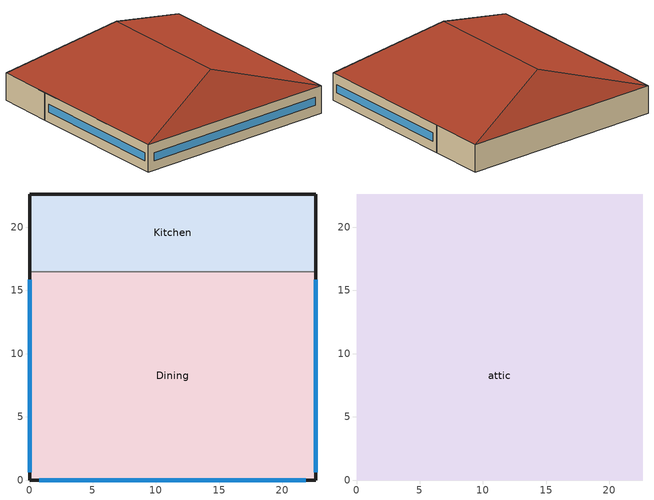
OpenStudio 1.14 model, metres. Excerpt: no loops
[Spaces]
Kitchen
 floor ground: 22.61,22.61 22.61,16.44 0,16.44 0,22.61 z0
 wall outside: 22.61,16.44 22.61,22.61 0,22.61 0,16.44 z0:3.05
 wall to Dining: 0,16.44 22.61,16.44 z0:3.05
Dining
 floor ground: 22.61,16.44 22.61,0 0,0 0,16.44 z0
 wall outside: 0,16.44 0,0 22.61,0 22.61,16.44 z0:3.05
 window: 0,15.84 0,0.6 / 22.61,0.6 22.61,15.84 / 0.75,0 21.86,0 z1.07:1.98
attic
 floor to Dining: 22.61,16.44 22.61,0 0,0 0,16.44 z3.05
 floor to Kitchen: 22.61,22.61 22.61,16.44 0,16.44 0,22.61 z3.05
 roof outside: 11.3,18.84,6.82 22.61,22.61,3.05 0,22.61,3.05; 11.3,3.77,6.82 0,0,3.05 22.61,0,3.05; 11.3,18.84,6.82 0,22.61,3.05 0,0,3.05 11.3,3.77,6.82; 11.3,3.77,6.82 22.61,0,3.05 22.61,22.61,3.05 11.3,18.84,6.82
[Site]
Houston Bush Intercontinental_TX_USA: Latitude {deg}=30; Longitude {deg}=-95.37; Time Zone {hr}=-6; Elevation {m}=29; Terrain=City
[Building]
90.1-2013-FullServiceRestaurant-ASHRAE 169-2A created: 2018-06-08 10:51:50 -0700: North Axis {deg}=0; Default Construction Set=90.1-2013 - FullSrvRest - ASHRAE 169-2A; Standards Building Type=FullServiceRestaurant
[Site:GroundTemperature:BuildingSurface]
20.59, 20.53, 20.67, 20.8, 20.96, 23.24, 23.6, 23.68, 23.67, 21.35, 20.98, 20.69
[Site:WaterMainsTemperature]
Calculation Method=Correlation; Annual Average Outdoor Air Temperature {C}=20.3167; Maximum Difference In Monthly Average Outdoor Air Temperatures {deltaC}=17.8
[SizingPeriod:DesignDay] Barometric Pressure {Pa}=100977; Sky Clearness=0; Rain Indicator=0; Snow Indicator=0; Day of Month=21; Daylight Saving Time Indicator=0; Humidity Indicating Type=Wetbulb; Dry-Bulb Temperature Range Modifier Type=DefaultMultipliers
Name | Maximum Dry-Bulb Temperature {C} | Daily Dry-Bulb Temperature Range {deltaC} | Humidity Indicating Conditions at Maximum Dry-Bulb | Wind Speed {m/s} | Wind Direction {deg} | Month | Day Type | Solar Model Indicator | ASHRAE Taub | ASHRAE Taud
Houston Bush Intercontinental Ann Clg .4% Condns DB=>MWB | 36 | 10.1 | 24.8 | 3.5 | 170 | 7 | SummerDesignDay | ASHRAETau | 0.499 | 1.97
Houston Bush Intercontinental Ann Htg 99.6% Condns DB | -1.6 | 0 | -1.6 | 2.8 | 0 | 1 | WinterDesignDay | ASHRAEClearSky
[ClimateZones]
Climate Zone Value 1=2A
[Material:NoMass] Thermal Absorptance=0.9; Solar Absorptance=0.7
Name | Roughness | Thermal Resistance {m2-K/W} | Visible Absorptance
CP02 CARPET PAD | VeryRough | 0.21648 | 0.8
Typical Insulation R-6.78 | Smooth | 1.19347 | 0.7
Typical Carpet Pad | Smooth | 0.21648 | 0.8
Typical Insulation R-9.73 | Smooth | 1.71283 | 0.7
Typical Insulation R-35.4; Typical Insulation R-35.4 1 | Smooth | 6.23479 | 0.7
Typical Insulation R-0.58 | Smooth | 0.101875 | 0.7
Typical Insulation R-1.15 | Smooth | 0.202527 | 0.7
[Material]
Name | Roughness | Thickness {m} | Conductivity {W/m-K} | Density {kg/m3} | Specific Heat {J/kg-K} | Thermal Absorptance | Solar Absorptance | Visible Absorptance
100mm Normalweight concrete floor | MediumSmooth | 0.1016 | 2.31 | 2322 | 832
G01 13mm gypsum board | Smooth | 0.0127 | 0.16 | 800 | 1090 | 0.9 | 0.7 | 0.5
4 in. Normalweight Concrete Floor | MediumRough | 0.1016 | 2.31 | 2322 | 832 | 0.9 | 0.7 | 0.7
25mm Stucco | Smooth | 0.0254 | 0.72 | 1856 | 840 | 0.9 | 0.7 | 0.7
5/8 in. Gypsum Board | MediumSmooth | 0.0159 | 0.16 | 800 | 1090 | 0.9 | 0.7 | 0.7
8 in. Normalweight Concrete Floor | MediumRough | 0.2032 | 2.31 | 2322 | 832 | 0.9 | 0.7 | 0.7
8 in. Concrete Block Basement Wall | MediumRough | 0.2032 | 1.326 | 1842 | 912 | 0.9 | 0.7 | 0.7
F08 Metal surface | Smooth | 0.0008 | 45.28 | 7824 | 500 | 0.9 | 0.7 | 0.7
G05 25mm wood | MediumSmooth | 0.0254 | 0.15 | 608 | 1630 | 0.9 | 0.5 | 0.5
5/8 in. Plywood | Smooth | 0.0159 | 0.12 | 544 | 1210 | 0.9 | 0.7 | 0.7
Asphalt Shingles | VeryRough | 0.0032 | 0.04 | 1120 | 1260 | 0.9 | 0.7 | 0.7
Std Wood 6inch | MediumSmooth | 0.15 | 0.12 | 540 | 1210 | 0.9 | 0.7 | 0.7
[Construction]
Typical Insulated Exterior Mass Floor R-9.35: Typical Insulation R-6.78, 4 in. Normalweight Concrete Floor, Typical Carpet Pad
Typical Insulated Steel Framed Exterior Wall R-11.9: 25mm Stucco, 5/8 in. Gypsum Board, Typical Insulation R-9.73, 5/8 in. Gypsum Board
Typical Wood Joist Attic Floor R-37.04: 5/8 in. Gypsum Board, Typical Insulation R-35.4
Typical Interior Floor: 100mm Normalweight concrete floor, CP02 CARPET PAD
Typical Interior Wall: G01 13mm gypsum board, G01 13mm gypsum board
Typical Interior Ceiling: CP02 CARPET PAD, 100mm Normalweight concrete floor
Typical Insulated Carpeted 8in Slab Floor: 8 in. Normalweight Concrete Floor, Typical Carpet Pad
Typical Insulated Basement Mass Wall: 8 in. Concrete Block Basement Wall
U 0.60 SHGC 0.25 Dbl 2.5mm air: Glass_2175_LayerAvg, Gap_1_W_0_0025, Glass_2022F_LayerAvg
Typical Insulated Metal Door R-1.43: F08 Metal surface, Typical Insulation R-0.58
Typical Overhead Door R-2.0: Typical Insulation R-1.15
Window_U_0.65_SHGC_0.35_Skylight_Frame_Width_2.339_in: Glass_2052_LayerAvg, Gap_1_W_0_0024, Glass_2027F_LayerAvg
Typical Interior Window: Clear 3mm
Typical Interior Door; Typical Interior Partition: G05 25mm wood
Typical Attic Soffit: 5/8 in. Plywood
Typical Uninsulated Wood Joist Attic Roof: Asphalt Shingles, 5/8 in. Plywood
Typical Wood Joist Attic Floor R-37.04 1: 5/8 in. Gypsum Board, Typical Insulation R-35.4 1
InteriorFurnishings: Std Wood 6inch
[DefaultConstructionSet]
Name | Default Exterior Surface Constructions | Default Interior Surface Constructions | Default Ground Contact Surface Constructions | Default Exterior SubSurface Constructions | Default Interior SubSurface Constructions | Interior Partition Construction
90.1-2013 - FullSrvRest - ASHRAE 169-2A | Default Surface Constructions 1 | Default Surface Constructions 2 | Default Surface Constructions 3 | Default Sub Surface Constructions 1 | Default Sub Surface Constructions 2 | Typical Interior Partition
90.1-2013 - Attic - ASHRAE 169-2A | Default Surface Constructions 4 | Default Surface Constructions 5 | Default Surface Constructions 6 | Default Sub Surface Constructions 3 | Default Sub Surface Constructions 4
[DefaultSurfaceConstructions]
Name | Floor Construction | Wall Construction | Roof Ceiling Construction
Default Surface Constructions 1 | Typical Insulated Exterior Mass Floor R-9.35 | Typical Insulated Steel Framed Exterior Wall R-11.9 | Typical Wood Joist Attic Floor R-37.04
Default Surface Constructions 2 | Typical Interior Floor | Typical Interior Wall | Typical Interior Ceiling
Default Surface Constructions 3 | Typical Insulated Carpeted 8in Slab Floor | Typical Insulated Basement Mass Wall
Default Surface Constructions 4 | Typical Attic Soffit |  | Typical Uninsulated Wood Joist Attic Roof
Default Surface Constructions 5 | Typical Wood Joist Attic Floor R-37.04 1
Default Surface Constructions 6
[DefaultSubSurfaceConstructions]
Name | Fixed Window Construction | Operable Window Construction | Door Construction | Overhead Door Construction | Skylight Construction | Tubular Daylight Dome Construction | Tubular Daylight Diffuser Construction
Default Sub Surface Constructions 1 | U 0.60 SHGC 0.25 Dbl 2.5mm air | U 0.60 SHGC 0.25 Dbl 2.5mm air | Typical Insulated Metal Door R-1.43 | Typical Overhead Door R-2.0 | Window_U_0.65_SHGC_0.35_Skylight_Frame_Width_2.339_in | Typical Interior Window | Typical Interior Window
Default Sub Surface Constructions 2 | Typical Interior Window | Typical Interior Window | Typical Interior Door
Default Sub Surface Constructions 3; Default Sub Surface Constructions 4
[WindowMaterial:Glazing] Optical Data Type=SpectralAverage; Infrared Transmittance at Normal Incidence=0; Back Side Infrared Hemispherical Emissivity=0.84; Dirt Correction Factor for Solar and Visible Transmittance=1; Solar Diffusing=No
Name | Thickness {m} | Solar Transmittance at Normal Incidence | Front Side Solar Reflectance at Normal Incidence | Back Side Solar Reflectance at Normal Incidence | Visible Transmittance at Normal Incidence | Front Side Visible Reflectance at Normal Incidence | Back Side Visible Reflectance at Normal Incidence | Front Side Infrared Hemispherical Emissivity | Conductivity {W/m-K}
Glass_2175_LayerAvg | 0.0086 | 0.167758 | 0.217606 | 0.437978 | 0.416044 | 0.078729 | 0.10654 | 0.84 | 1
Glass_2022F_LayerAvg | 0.0039 | 0.355897 | 0.394095 | 0.265645 | 0.677694 | 0.042734 | 0.05547 | 0.046 | 1
Glass_2052_LayerAvg | 0.00837 | 0.507767 | 0.054228 | 0.0544931 | 0.586833 | 0.05805 | 0.058397 | 0.84 | 1
Glass_2027F_LayerAvg | 0.004 | 0.369744 | 0.470069 | 0.340935 | 0.765222 | 0.0546 | 0.073741 | 0.03675 | 1
Clear 3mm | 0.003 | 0.837 | 0.075 | 0.075 | 0.898 | 0.081 | 0.081 | 0.84 | 0.9
[WindowMaterial:Gas] Gas Type=Air
Name | Thickness {m}
Gap_1_W_0_0025 | 0.0025
Gap_1_W_0_0024 | 0.0024
[Space]
Name | Space Type | Building Story | Thermal Zone | Part of Total Floor Area
Kitchen | FullServiceRestaurant Kitchen | Building Story 1 | Kitchen ZN | Yes
Dining | FullServiceRestaurant Dining | Building Story 1 | Dining ZN | Yes
attic | FullServiceRestaurant Attic |  | attic ZN | No
[SpaceType] Standards Building Type=FullServiceRestaurant
Name | Default Schedule Set | Design Specification Outdoor Air Object | Standards Space Type | Default Construction Set
FullServiceRestaurant Dining | FullServiceRestaurant Dining Schedule Set | FullServiceRestaurant Dining Ventilation | Dining
FullServiceRestaurant Kitchen | FullServiceRestaurant Kitchen Schedule Set | FullServiceRestaurant Kitchen Ventilation | Kitchen
FullServiceRestaurant Attic | FullServiceRestaurant Attic Schedule Set | FullServiceRestaurant Attic Ventilation | Attic | 90.1-2013 - Attic - ASHRAE 169-2A
[DesignSpecification:OutdoorAir] Outdoor Air Flow per Person {m3/s-person}=0; Outdoor Air Flow Air Changes per Hour {1/hr}=0
Name | Outdoor Air Flow per Floor Area {m3/s-m2} | Outdoor Air Method | Outdoor Air Flow Rate {m3/s}
FullServiceRestaurant Attic Ventilation | 0
FullServiceRestaurant Dining Ventilation | 0.0035814 | Sum | 0
FullServiceRestaurant Kitchen Ventilation | 0.00873055 | Sum | 0
[DefaultScheduleSet]
Name | Number of People Schedule | People Activity Level Schedule | Lighting Schedule | Electric Equipment Schedule | Infiltration Schedule | Gas Equipment Schedule
FullServiceRestaurant Attic Schedule Set
FullServiceRestaurant Dining Schedule Set | RestaurantSitDown BLDG_OCC_SCH | RestaurantSitDown ACTIVITY_SCH | RestaurantSitDown BLDG_LIGHT_DINING_SCH_2013 | RestaurantSitDown BLDG_EQUIP_SCH | RestaurantSitDown INFIL_HALF_ON_SCH
FullServiceRestaurant Kitchen Schedule Set | RestaurantSitDown BLDG_OCC_SCH | RestaurantSitDown ACTIVITY_SCH | RestaurantSitDown BLDG_LIGHT_KITCHEN_SCH_2010_2013 | RestaurantSitDown BLDG_EQUIP_SCH | RestaurantSitDown INFIL_HALF_ON_SCH | RestaurantSitDown Rest_GAS_EQUIP_SCH
[ThermostatSetpoint:DualSetpoint]
Name | Heating Setpoint Temperature Schedule | Cooling Setpoint Temperature Schedule
FullServiceRestaurant Kitchen Thermostat 1 | RestaurantSitDown HTGSETP_KITCHEN_SCH_NO_OPTIMUM | RestaurantSitDown CLGSETP_KITCHEN_SCH_NO_OPTIMUM
FullServiceRestaurant Attic Thermostat 1
FullServiceRestaurant Dining Thermostat 1 | RestaurantSitDown HTGSETP_SCH_NO_OPTIMUM | RestaurantSitDown CLGSETP_SCH_NO_OPTIMUM
[People:Definition] Number of People Calculation Method=People/Area; Fraction Radiant=0.3
Name | People per Space Floor Area {person/m2}
FullServiceRestaurant Dining People Definition | 0.753474
FullServiceRestaurant Kitchen People Definition | 0.0538196
[People] Work Efficiency Schedule=Work Efficiency Schedule; Clothing Insulation Schedule=Clothing Schedule; Air Velocity Schedule=Air Velocity Schedule
Name | People Definition | Space or SpaceType
FullServiceRestaurant Dining People | FullServiceRestaurant Dining People Definition | FullServiceRestaurant Dining
FullServiceRestaurant Kitchen People | FullServiceRestaurant Kitchen People Definition | FullServiceRestaurant Kitchen
[Lights:Definition] Design Level Calculation Method=Watts/Area; Fraction Radiant=0.7; Fraction Visible=0.2
Name | Watts per Space Floor Area {W/m2}
FullServiceRestaurant Dining Lights Definition | 9.57988
FullServiceRestaurant Kitchen Lights Definition | 13.0243
[Lights] Fraction Replaceable=1
Name | Lights Definition | Space or SpaceType
FullServiceRestaurant Dining Lights | FullServiceRestaurant Dining Lights Definition | FullServiceRestaurant Dining
FullServiceRestaurant Kitchen Lights | FullServiceRestaurant Kitchen Lights Definition | FullServiceRestaurant Kitchen
[ElectricEquipment:Definition]
Name | Design Level Calculation Method | Watts per Space Floor Area {W/m2} | Fraction Latent | Fraction Radiant | Fraction Lost | Design Level {W}
FullServiceRestaurant Dining Elec Equip Definition | Watts/Area | 64.9279 | 0.25 | 0.3
FullServiceRestaurant Kitchen Elec Equip Definition | Watts/Area | 403.97 | 0.25 | 0.3 | 0.2
Kitchen Electric Equipment Definition1 | EquipmentLevel |  | 0 | 0.25 | 0 | 457.5
Kitchen Electric Equipment Definition2 | EquipmentLevel |  | 0 | 0.25 | 0 | 570
[ElectricEquipment]
Name | Electric Equipment Definition | Space or SpaceType | Schedule
FullServiceRestaurant Dining Elec Equip | FullServiceRestaurant Dining Elec Equip Definition | FullServiceRestaurant Dining
FullServiceRestaurant Kitchen Elec Equip | FullServiceRestaurant Kitchen Elec Equip Definition | FullServiceRestaurant Kitchen
Kitchen_Reach-in-Freezer | Kitchen Electric Equipment Definition1 | FullServiceRestaurant Kitchen | RestaurantSitDown ALWAYS_ON
Kitchen_Reach-in-Refrigerator | Kitchen Electric Equipment Definition2 | FullServiceRestaurant Kitchen | RestaurantSitDown ALWAYS_ON
[GasEquipment:Definition]
FullServiceRestaurant Kitchen Gas Equip Definition: Design Level Calculation Method=Watts/Area; Watts per Space Floor Area {W/m2}=649.246; Fraction Latent=0.1; Fraction Radiant=0.2; Fraction Lost=0.7
[GasEquipment]
FullServiceRestaurant Kitchen Gas Equip: Gas Equipment Definition=FullServiceRestaurant Kitchen Gas Equip Definition; Space or SpaceType=FullServiceRestaurant Kitchen
[SpaceInfiltration:DesignFlowRate]
Name | Space or SpaceType | Schedule | Design Flow Rate Calculation Method | Flow per Exterior Surface Area {m3/s-m2} | Constant Term Coefficient | Temperature Term Coefficient | Velocity Term Coefficient | Velocity Squared Term Coefficient | Design Flow Rate {m3/s}
Dining Infiltration | Dining | RestaurantSitDown INFIL_HALF_ON_SCH | Flow/ExteriorArea | 0.000569573 | 0 | 0 | 0.224 | 0
Kitchen Infiltration | Kitchen | RestaurantSitDown INFIL_HALF_ON_SCH | Flow/ExteriorArea | 0.000569573 | 0 | 0 | 0.224 | 0
Dining door Infiltration | Dining | RestaurantSitDown DOOR_INFIL_SCH | Flow/Space |  |  |  |  |  | 0.614475
Space Infiltration Design Flow Rate 2 | attic | Always On | Flow/Space |  |  |  |  |  | 0.2378
[InternalMass:Definition]
Internal Mass Definition 1: Construction=InteriorFurnishings; Design Level Calculation Method=SurfaceArea/Area; Surface Area per Space Floor Area=2
[InternalMass] Internal Mass Definition=Internal Mass Definition 1
Name | Space or SpaceType
Dining Mass; Dining Mass 1 | Dining
Kitchen Mass; Kitchen Mass 1; Kitchen Mass 2; Kitchen Mass 3 | Kitchen
[ThermalZone] Use Ideal Air Loads=No
Name | Thermostat | Primary Daylighting Control | Fraction of Zone Controlled by Primary Daylighting Control | Secondary Daylighting Control | Fraction of Zone Controlled by Secondary Daylighting Control
Kitchen ZN | FullServiceRestaurant Kitchen Thermostat 1
attic ZN | FullServiceRestaurant Attic Thermostat 1
Dining ZN | FullServiceRestaurant Dining Thermostat 1 | Dining Daylt Sensor 1 | 0.274698 | Dining Daylt Sensor 2 | 0.232442
[Sizing:Zone]
attic ZN: Zone Cooling Design Supply Air Temperature Input Method=SupplyAirTemperature; Zone Cooling Design Supply Air Temperature {C}=14; Zone Cooling Design Supply Air Temperature Difference {deltaC}=11.11; Zone Heating Design Supply Air Temperature Input Method=SupplyAirTemperature; Zone Heating Design Supply Air Temperature {C}=40; Zone Heating Design Supply Air Temperature Difference {deltaC}=11.11; Zone Cooling Design Supply Air Humidity Ratio {kg-H2O/kg-air}=0.0085; Zone Heating Design Supply Air Humidity Ratio {kg-H2O/kg-air}=0.008; Cooling Design Air Flow Method=DesignDay; Heating Design Air Flow Method=DesignDay; Account for Dedicated Outdoor Air System=No; Dedicated Outdoor Air System Control Strategy=NeutralSupplyAir; Dedicated Outdoor Air Low Setpoint Temperature for Design {C}=autosize; Dedicated Outdoor Air High Setpoint Temperature for Design {C}=autosize
[Refrigeration:Compressor] Rated Return Gas Temperature {C}=18.3; Rated Subcooling {deltaC}=0
Name | Refrigeration Compressor Power Curve | Refrigeration Compressor Capacity Curve
Refrigeration Compressor 1 | Refrigeration Compressor Power Curve | Refrigeration Compressor Capacity Curve
Refrigeration Compressor 2 | Refrigeration Compressor Power Curve 1 | Refrigeration Compressor Capacity Curve 1
[ZoneMixing]
Zone Mixing 1: Zone=Kitchen ZN; Schedule=RestaurantSitDown Hours_of_operation; Design Flow Rate Calculation Method=Flow/Zone; Design Flow Rate {m3/s}=1.33143; Source Zone=Dining ZN; Delta Temperature {deltaC}=0
[Exterior:Lights:Definition]
Name | Design Level {W}
Occ Sensing Exterior Lights Def | 2302.49
NonDimming Exterior Lights Def | 154.01
[Exterior:Lights] Control Option=AstronomicalClock
Name | Exterior Lights Definition | Schedule
Occ Sensing Exterior Lights Def | Occ Sensing Exterior Lights Def | RestaurantSitDown Exterior_lighting_schedule_b
NonDimming Exterior Lights Def | NonDimming Exterior Lights Def | RestaurantSitDown Exterior_lighting_schedule_a
[BuildingStory]
Building Story 1: Nominal Z Coordinate {m}=0
[HeatExchanger:AirToAir:SensibleAndLatent] Availability Schedule=Always On Discrete; Nominal Supply Air Flow Rate {m3/s}=autosize; Sensible Effectiveness at 100% Heating Air Flow=0.7; Latent Effectiveness at 100% Heating Air Flow=0.6; Sensible Effectiveness at 75% Heating Air Flow=0.7; Latent Effectiveness at 75% Heating Air Flow=0.6; Sensible Effectiveness at 100% Cooling Air Flow=0.75; Latent Effectiveness at 100% Cooling Air Flow=0.6; Sensible Effectiveness at 75% Cooling Air Flow=0.75; Latent Effectiveness at 75% Cooling Air Flow=0.6; Supply Air Outlet Temperature Control=No; Heat Exchanger Type=Rotary; Frost Control Type=ExhaustOnly; Threshold Temperature {C}=-23.3; Initial Defrost Time Fraction=0.167; Rate of Defrost Time Fraction Increase {1/K}=1.44; Economizer Lockout=Yes
Name | Nominal Electric Power {W}
Dining ZN PSZ-AC ERV | 1005.26
Kitchen ZN PSZ-AC ERV | 923.258
[SetpointManager:OutdoorAirPretreat] Minimum Setpoint Temperature {C}=-99; Maximum Setpoint Temperature {C}=99; Minimum Setpoint Humidity Ratio {kgWater/kgDryAir}=1e-005; Maximum Setpoint Humidity Ratio {kgWater/kgDryAir}=1
Setpoint Manager Outdoor Air Pretreat 1; Setpoint Manager Outdoor Air Pretreat 2
[EnergyManagementSystem:Sensor]
Name | Output Variable or Output Meter Index Key | Output Variable or Output Meter
OATF; OATF_1 | Environment | Site Outdoor Air Drybulb Temperature
OAWBC; OAWBC_1 | Environment | Site Outdoor Air Wetbulb Temperature
DiningZNPSZACOASch; KitchenZNPSZACOASch | RestaurantSitDown MinOA_MotorizedDamper_Sched | Schedule Value
DiningZNPSZACOAFlowMass | Node 9 | System Node Mass Flow Rate
Dining_ZNTemp | Node 3 | System Node Temperature
DiningZNPSZACSpeedRatio; KitchenZNPSZACSpeedRatio |  | Coil System Compressor Speed Ratio
KitchenZNPSZACOAFlowMass | Node 20 | System Node Mass Flow Rate
Kitchen_ZNTemp | Node 1 | System Node Temperature
[EnergyManagementSystem:Program]
DiningZNPSZACSetNumberofStages: SET DiningZNPSZACNumberofStages = 2
DiningZNPSZACEconomizerCTRLProg: SET DiningZNPSZACTimestepEconEff = 0.7; SET MaxE = 0.7; SET DiningZNPSZACDATRqd = (DiningZNPSZACDATRqd*1.8)+32; SET OATF = (OATF*1.8)+32; SET OAwbF = (OAWBC*1.8)+32; IF DiningZNPSZACOAFlowMass > (DiningZNPSZACOADesignMass*DiningZNPSZACOASch); SET EconoActive = 1; ELSE; SET EconoActive = 0; ENDIF; SET dTNeeded = 75-DiningZNPSZACDATRqd; SET CoolDesdT = ((98*0.15)+(75*(1-0.15)))-55; SET CoolLoad = dTNeeded/ CoolDesdT; IF CoolLoad > 1; SET CoolLoad = 1; ELSEIF CoolLoad < 0; SET CoolLoad = 0; ENDIF; IF EconoActive == 1; SET Stage = DiningZNPSZACNumberofStages; IF Stage == 2; IF CoolLoad < 0.6; SET DiningZNPSZACTimestepEconEff = MaxE; ELSE; SET ECOEff = 0-2.18919863612305; SET ECOEff = ECOEff+(0-0.674461284910428*CoolLoad); SET ECOEff = ECOEff+(0.000459106275872404*(OATF^2)); SET ECOEff = ECOEff+(0-0.00000484778537945252*(OATF^3)); SET ECOEff = ECOEff+(0.182915713033586*OAwbF); SET ECOEff = ECOEff+(0-0.00382838660261133*(OAwbF^2)); SET ECOEff = ECOEff+(0.0000255567460240583*(OAwbF^3)); SET DiningZNPSZACTimestepEconEff = ECOEff; ENDIF; ELSE; SET ECOEff = 2.36337942464462; SET ECOEff = ECOEff+(0-0.409939515512619*CoolLoad); SET ECOEff = ECOEff+(0-0.0565205596792225*OAwbF); SET ECOEff = ECOEff+(0-0.0000632612294169389*(OATF^2)); SET DiningZNPSZACTimestepEconEff = ECOEff+(0.000571724868775081*(OAwbF^2)); ENDIF; IF DiningZNPSZACTimestepEconEff > MaxE; SET DiningZNPSZACTimestepEconEff = MaxE; ELSEIF DiningZNPSZACTimestepEconEff < (DiningZNPSZACOADesignMass*DiningZNPSZACOASch); SET DiningZNPSZACTimestepEconEff = (DiningZNPSZACOADesignMass*DiningZNPSZACOASch); ENDIF; ENDIF
DiningZNPSZACSetFanPar: IF DiningZNPSZACNumberofStages == 1; Return; ENDIF; SET DiningZNPSZACFanPwrExp = 2.2; SET OAFrac = DiningZNPSZACOAFlowMass/DiningZNPSZACDesignFlowMass; IF  OAFrac < 0.66; SET DiningZNPSZACVenSpeed = 0.66; SET DiningZNPSZACStg1Spd = 0.66; ELSE; SET DiningZNPSZACVenSpeed = OAFrac; SET DiningZNPSZACStg1Spd = OAFrac; ENDIF; SET DiningZNPSZACStg2Spd = 1.0; SET DiningZNPSZACHeatSpeed = 1.0
DiningZNPSZACFanControl: IF DiningZNPSZACNumberofStages == 1; Return; ENDIF; IF DiningZNPSZACHeatingRTF > 0; SET Heating = DiningZNPSZACHeatingRTF; SET Ven = 1-DiningZNPSZACHeatingRTF; SET Eco = 0; SET Stage1 = 0; SET Stage2 = 0; ELSE; SET Heating = 0; SET EcoSpeed = DiningZNPSZACVenSpeed; IF DiningZNPSZACSpeedRatio == 0; IF DiningZNPSZACRTF > 0; SET Stage1 = DiningZNPSZACRTF; SET Stage2 = 0; SET Ven = 1-DiningZNPSZACRTF; SET Eco = 0; IF DiningZNPSZACOAFlowMass > (DiningZNPSZACOADesignMass*DiningZNPSZACOASch); SET DiningZNPSZACStg1Spd = 1.0; ENDIF; ELSE; SET Stage1 = 0; SET Stage2 = 0; IF DiningZNPSZACOAFlowMass > (DiningZNPSZACOADesignMass*DiningZNPSZACOASch); SET Eco = 1.0; SET Ven = 0; SET ExpDAT = DiningZNPSZACDATRqd-(1-DiningZNPSZACVenSpeed)*Dining_ZNTemp; SET ExpDAT = ExpDAT/DiningZNPSZACVenSpeed; IF OATF > ExpDAT; SET EcoSpeed = DiningZNPSZACStg2Spd; ENDIF; ELSE; SET Eco = 0; SET Ven = 1.0; ENDIF; ENDIF; ELSE; SET Stage1 = 1-DiningZNPSZACSpeedRatio; SET Stage2 = DiningZNPSZACSpeedRatio; SET Ven = 0; SET Eco = 0; IF DiningZNPSZACOAFlowMass > (DiningZNPSZACOADesignMass*DiningZNPSZACOASch); SET DiningZNPSZACStg1Spd = 1.0; ENDIF; ENDIF; ENDIF; SET FPR = Ven*(DiningZNPSZACVenSpeed ^ DiningZNPSZACFanPwrExp); SET FPR = FPR+Eco*(EcoSpeed^DiningZNPSZACFanPwrExp); SET FPR1 = Stage1*(DiningZNPSZACStg1Spd^DiningZNPSZACFanPwrExp); SET FPR = FPR+FPR1; SET FPR2 = Stage2*(DiningZNPSZACStg2Spd^DiningZNPSZACFanPwrExp); SET FPR = FPR+FPR2; SET FPR3 = Heating*(DiningZNPSZACHeatSpeed^DiningZNPSZACFanPwrExp); SET FanPwrRatio = FPR+ FPR3; SET DiningZNPSZACFanPressure = DiningZNPSZACFanDesignPressure*FanPwrRatio
KitchenZNPSZACSetNumberofStages: SET KitchenZNPSZACNumberofStages = 2
KitchenZNPSZACEconomizerCTRLProg: SET KitchenZNPSZACTimestepEconEff = 0.7; SET MaxE = 0.7; SET KitchenZNPSZACDATRqd = (KitchenZNPSZACDATRqd*1.8)+32; SET OATF = (OATF_1*1.8)+32; SET OAwbF = (OAWBC_1*1.8)+32; IF KitchenZNPSZACOAFlowMass > (KitchenZNPSZACOADesignMass*KitchenZNPSZACOASch); SET EconoActive = 1; ELSE; SET EconoActive = 0; ENDIF; SET dTNeeded = 75-KitchenZNPSZACDATRqd; SET CoolDesdT = ((98*0.15)+(75*(1-0.15)))-55; SET CoolLoad = dTNeeded/ CoolDesdT; IF CoolLoad > 1; SET CoolLoad = 1; ELSEIF CoolLoad < 0; SET CoolLoad = 0; ENDIF; IF EconoActive == 1; SET Stage = KitchenZNPSZACNumberofStages; IF Stage == 2; IF CoolLoad < 0.6; SET KitchenZNPSZACTimestepEconEff = MaxE; ELSE; SET ECOEff = 0-2.18919863612305; SET ECOEff = ECOEff+(0-0.674461284910428*CoolLoad); SET ECOEff = ECOEff+(0.000459106275872404*(OATF^2)); SET ECOEff = ECOEff+(0-0.00000484778537945252*(OATF^3)); SET ECOEff = ECOEff+(0.182915713033586*OAwbF); SET ECOEff = ECOEff+(0-0.00382838660261133*(OAwbF^2)); SET ECOEff = ECOEff+(0.0000255567460240583*(OAwbF^3)); SET KitchenZNPSZACTimestepEconEff = ECOEff; ENDIF; ELSE; SET ECOEff = 2.36337942464462; SET ECOEff = ECOEff+(0-0.409939515512619*CoolLoad); SET ECOEff = ECOEff+(0-0.0565205596792225*OAwbF); SET ECOEff = ECOEff+(0-0.0000632612294169389*(OATF^2)); SET KitchenZNPSZACTimestepEconEff = ECOEff+(0.000571724868775081*(OAwbF^2)); ENDIF; IF KitchenZNPSZACTimestepEconEff > MaxE; SET KitchenZNPSZACTimestepEconEff = MaxE; ELSEIF KitchenZNPSZACTimestepEconEff < (KitchenZNPSZACOADesignMass*KitchenZNPSZACOASch); SET KitchenZNPSZACTimestepEconEff = (KitchenZNPSZACOADesignMass*KitchenZNPSZACOASch); ENDIF; ENDIF
KitchenZNPSZACSetFanPar: IF KitchenZNPSZACNumberofStages == 1; Return; ENDIF; SET KitchenZNPSZACFanPwrExp = 2.2; SET OAFrac = KitchenZNPSZACOAFlowMass/KitchenZNPSZACDesignFlowMass; IF  OAFrac < 0.66; SET KitchenZNPSZACVenSpeed = 0.66; SET KitchenZNPSZACStg1Spd = 0.66; ELSE; SET KitchenZNPSZACVenSpeed = OAFrac; SET KitchenZNPSZACStg1Spd = OAFrac; ENDIF; SET KitchenZNPSZACStg2Spd = 1.0; SET KitchenZNPSZACHeatSpeed = 1.0
KitchenZNPSZACFanControl: IF KitchenZNPSZACNumberofStages == 1; Return; ENDIF; IF KitchenZNPSZACHeatingRTF > 0; SET Heating = KitchenZNPSZACHeatingRTF; SET Ven = 1-KitchenZNPSZACHeatingRTF; SET Eco = 0; SET Stage1 = 0; SET Stage2 = 0; ELSE; SET Heating = 0; SET EcoSpeed = KitchenZNPSZACVenSpeed; IF KitchenZNPSZACSpeedRatio == 0; IF KitchenZNPSZACRTF > 0; SET Stage1 = KitchenZNPSZACRTF; SET Stage2 = 0; SET Ven = 1-KitchenZNPSZACRTF; SET Eco = 0; IF KitchenZNPSZACOAFlowMass > (KitchenZNPSZACOADesignMass*KitchenZNPSZACOASch); SET KitchenZNPSZACStg1Spd = 1.0; ENDIF; ELSE; SET Stage1 = 0; SET Stage2 = 0; IF KitchenZNPSZACOAFlowMass > (KitchenZNPSZACOADesignMass*KitchenZNPSZACOASch); SET Eco = 1.0; SET Ven = 0; SET ExpDAT = KitchenZNPSZACDATRqd-(1-KitchenZNPSZACVenSpeed)*Kitchen_ZNTemp; SET ExpDAT = ExpDAT/KitchenZNPSZACVenSpeed; IF OATF_1 > ExpDAT; SET EcoSpeed = KitchenZNPSZACStg2Spd; ENDIF; ELSE; SET Eco = 0; SET Ven = 1.0; ENDIF; ENDIF; ELSE; SET Stage1 = 1-KitchenZNPSZACSpeedRatio; SET Stage2 = KitchenZNPSZACSpeedRatio; SET Ven = 0; SET Eco = 0; IF KitchenZNPSZACOAFlowMass > (KitchenZNPSZACOADesignMass*KitchenZNPSZACOASch); SET KitchenZNPSZACStg1Spd = 1.0; ENDIF; ENDIF; ENDIF; SET FPR = Ven*(KitchenZNPSZACVenSpeed ^ KitchenZNPSZACFanPwrExp); SET FPR = FPR+Eco*(EcoSpeed^KitchenZNPSZACFanPwrExp); SET FPR1 = Stage1*(KitchenZNPSZACStg1Spd^KitchenZNPSZACFanPwrExp); SET FPR = FPR+FPR1; SET FPR2 = Stage2*(KitchenZNPSZACStg2Spd^KitchenZNPSZACFanPwrExp); SET FPR = FPR+FPR2; SET FPR3 = Heating*(KitchenZNPSZACHeatSpeed^KitchenZNPSZACFanPwrExp); SET FanPwrRatio = FPR+ FPR3; SET KitchenZNPSZACFanPressure = KitchenZNPSZACFanDesignPressure*FanPwrRatio
[EnergyManagementSystem:ProgramCallingManager]
DiningZNPSZACSetNumberofStagesCallingManager: BeginNewEnvironment; DiningZNPSZACSetNumberofStages; DiningZNPSZACSetFanPar
DiningZNPSZACEcoManager: InsideHVACSystemIterationLoop; DiningZNPSZACEconomizerCTRLProg
DiningZNPSZACFanMainManager: BeginTimestepBeforePredictor; DiningZNPSZACFanControl
KitchenZNPSZACSetNumberofStagesCallingManager: BeginNewEnvironment; KitchenZNPSZACSetNumberofStages; KitchenZNPSZACSetFanPar
KitchenZNPSZACEcoManager: InsideHVACSystemIterationLoop; KitchenZNPSZACEconomizerCTRLProg
KitchenZNPSZACFanMainManager: BeginTimestepBeforePredictor; KitchenZNPSZACFanControl
[EnergyManagementSystem:Actuator] Actuated Component Type=Schedule:Year; Actuated Component Control Type=Schedule Value
Name | Actuated Component
DiningZNPSZACTimestepEconEff | DiningZNPSZACmaxOASch
KitchenZNPSZACTimestepEconEff | KitchenZNPSZACmaxOASch
[Daylighting:Control] Space=Dining; Position X-Coordinate {m}=11.3045; Position Z-Coordinate {m}=0.762; Illuminance Setpoint {lux}=300; Lighting Control Type=Stepped; Minimum Input Power Fraction for Continuous Dimming Control=0.3; Minimum Light Output Fraction for Continuous Dimming Control=0.2; Number of Stepped Control Steps=3; Probability Lighting will be Reset When Needed in Manual Stepped Control=1; Maximum Allowable Discomfort Glare Index=22
Name | Position Y-Coordinate {m}
Dining Daylt Sensor 1 | 1.307922
Dining Daylt Sensor 2 | 2.635661
[Schedule:Ruleset]
Name | Default Day Schedule | Summer Design Day Schedule | Winter Design Day Schedule
Clothing Schedule | Clothing Schedule Default Winter Clothes
Air Velocity Schedule | Air Velocity Schedule Default
Work Efficiency Schedule | Work Efficiency Schedule Default
RestaurantSitDown BLDG_OCC_SCH | RestaurantSitDown BLDG_OCC_SCH Default | RestaurantSitDown BLDG_OCC_SCH Summer Design Day | RestaurantSitDown BLDG_OCC_SCH Winter Design Day
RestaurantSitDown ACTIVITY_SCH | RestaurantSitDown ACTIVITY_SCH Default | RestaurantSitDown ACTIVITY_SCH Summer Design Day | RestaurantSitDown ACTIVITY_SCH Winter Design Day
RestaurantSitDown BLDG_LIGHT_DINING_SCH_2013 | RestaurantSitDown BLDG_LIGHT_DINING_SCH_2013 Default | RestaurantSitDown BLDG_LIGHT_DINING_SCH_2013 Summer Design Day | RestaurantSitDown BLDG_LIGHT_DINING_SCH_2013 Winter Design Day
RestaurantSitDown BLDG_EQUIP_SCH | RestaurantSitDown BLDG_EQUIP_SCH Default | RestaurantSitDown BLDG_EQUIP_SCH Summer Design Day | RestaurantSitDown BLDG_EQUIP_SCH Winter Design Day
RestaurantSitDown INFIL_HALF_ON_SCH | RestaurantSitDown INFIL_HALF_ON_SCH Default | RestaurantSitDown INFIL_HALF_ON_SCH Summer Design Day | RestaurantSitDown INFIL_HALF_ON_SCH Winter Design Day
RestaurantSitDown HTGSETP_SCH_NO_OPTIMUM | RestaurantSitDown HTGSETP_SCH_NO_OPTIMUM Default | RestaurantSitDown HTGSETP_SCH_NO_OPTIMUM Summer Design Day | RestaurantSitDown HTGSETP_SCH_NO_OPTIMUM Winter Design Day
RestaurantSitDown CLGSETP_SCH_NO_OPTIMUM | RestaurantSitDown CLGSETP_SCH_NO_OPTIMUM Default | RestaurantSitDown CLGSETP_SCH_NO_OPTIMUM Summer Design Day | RestaurantSitDown CLGSETP_SCH_NO_OPTIMUM Winter Design Day
RestaurantSitDown BLDG_LIGHT_KITCHEN_SCH_2010_2013 | RestaurantSitDown BLDG_LIGHT_KITCHEN_SCH_2010_2013 Default | RestaurantSitDown BLDG_LIGHT_KITCHEN_SCH_2010_2013 Summer Design Day | RestaurantSitDown BLDG_LIGHT_KITCHEN_SCH_2010_2013 Winter Design Day
RestaurantSitDown Rest_GAS_EQUIP_SCH | RestaurantSitDown Rest_GAS_EQUIP_SCH Default | RestaurantSitDown Rest_GAS_EQUIP_SCH Summer Design Day | RestaurantSitDown Rest_GAS_EQUIP_SCH Winter Design Day
RestaurantSitDown HTGSETP_KITCHEN_SCH_NO_OPTIMUM | RestaurantSitDown HTGSETP_KITCHEN_SCH_NO_OPTIMUM Default | RestaurantSitDown HTGSETP_KITCHEN_SCH_NO_OPTIMUM Summer Design Day | RestaurantSitDown HTGSETP_KITCHEN_SCH_NO_OPTIMUM Winter Design Day
RestaurantSitDown CLGSETP_KITCHEN_SCH_NO_OPTIMUM | RestaurantSitDown CLGSETP_KITCHEN_SCH_NO_OPTIMUM Default | RestaurantSitDown CLGSETP_KITCHEN_SCH_NO_OPTIMUM Summer Design Day | RestaurantSitDown CLGSETP_KITCHEN_SCH_NO_OPTIMUM Winter Design Day
RestaurantSitDown MinOA_MotorizedDamper_Sched | RestaurantSitDown MinOA_MotorizedDamper_Sched Default | RestaurantSitDown MinOA_MotorizedDamper_Sched Summer Design Day | RestaurantSitDown MinOA_MotorizedDamper_Sched Winter Design Day
RestaurantSitDown ALWAYS_ON | RestaurantSitDown ALWAYS_ON Default | RestaurantSitDown ALWAYS_ON Summer Design Day | RestaurantSitDown ALWAYS_ON Winter Design Day
RestaurantSitDown DOOR_INFIL_SCH | RestaurantSitDown DOOR_INFIL_SCH Default | RestaurantSitDown DOOR_INFIL_SCH Summer Design Day | RestaurantSitDown DOOR_INFIL_SCH Winter Design Day
Always On | Always On Default
RestaurantSitDown Hours_of_operation | RestaurantSitDown Hours_of_operation Default | RestaurantSitDown Hours_of_operation Summer Design Day | RestaurantSitDown Hours_of_operation Winter Design Day
RestaurantSitDown Exterior_lighting_schedule_b | RestaurantSitDown Exterior_lighting_schedule_b Default | RestaurantSitDown Exterior_lighting_schedule_b Summer Design Day | RestaurantSitDown Exterior_lighting_schedule_b Winter Design Day
RestaurantSitDown Exterior_lighting_schedule_a | RestaurantSitDown Exterior_lighting_schedule_a Default | RestaurantSitDown Exterior_lighting_schedule_a Summer Design Day | RestaurantSitDown Exterior_lighting_schedule_a Winter Design Day
DiningZNPSZACmaxOASch | DiningZNPSZACmaxOASchDefault
KitchenZNPSZACmaxOASch | KitchenZNPSZACmaxOASchDefault
[Schedule:Day]
Clothing Schedule Default Winter Clothes; RestaurantSitDown BLDG_OCC_SCH Summer Design Day; RestaurantSitDown BLDG_LIGHT_DINING_SCH_2013 Summer Design Day; RestaurantSitDown BLDG_LIGHT_KITCHEN_SCH_2010_2013 Summer Design Day; RestaurantSitDown MinOA_MotorizedDamper_Sched Winter Design Day; RestaurantSitDown ALWAYS_ON Default; RestaurantSitDown ALWAYS_ON Winter Design Day; RestaurantSitDown ALWAYS_ON Summer Design Day; RestaurantSitDown DOOR_INFIL_SCH Summer Design Day; Always On Default: 24, 0, 1
Clothing Schedule Summer Clothes: 24, 0, 0.5
Air Velocity Schedule Default: 24, 0, 0.2
Work Efficiency Schedule Default; RestaurantSitDown BLDG_OCC_SCH Winter Design Day; RestaurantSitDown BLDG_LIGHT_DINING_SCH_2013 Winter Design Day; RestaurantSitDown BLDG_EQUIP_SCH Winter Design Day; RestaurantSitDown BLDG_LIGHT_KITCHEN_SCH_2010_2013 Winter Design Day; RestaurantSitDown Rest_GAS_EQUIP_SCH Winter Design Day; RestaurantSitDown DOOR_INFIL_SCH Winter Design Day: 24, 0, 0
RestaurantSitDown BLDG_OCC_SCH Default: 1, 0, 0.05, 6, 0, 0, 7, 0, 0.05, 9, 0, 0.5, 11, 0, 0.2, 12, 0, 0.3, 14, 0, 0.5, 15, 0, 0.3, 16, 0, 0.2, 17, 0, 0.25, 18, 0, 0.35, 19, 0, 0.55, 20, 0, 0.65, 21, 0, 0.7, 22, 0, 0.35, 24, 0, 0.2
RestaurantSitDown BLDG_OCC_SCH Sat Day: 1, 0, 0.05, 6, 0, 0, 7, 0, 0.05, 9, 0, 0.5, 10, 0, 0.4, 11, 0, 0.2, 12, 0, 0.45, 14, 0, 0.5, 15, 0, 0.35, 18, 0, 0.3, 19, 0, 0.7, 20, 0, 0.9, 21, 0, 0.7, 22, 0, 0.65, 23, 0, 0.55, 24, 0, 0.35
RestaurantSitDown BLDG_OCC_SCH Wkdy Day: 1, 0, 0.05, 5, 0, 0, 6, 0, 0.05, 7, 0, 0.1, 10, 0, 0.4, 11, 0, 0.2, 12, 0, 0.5, 13, 0, 0.8, 14, 0, 0.7, 15, 0, 0.4, 16, 0, 0.2, 17, 0, 0.25, 18, 0, 0.5, 21, 0, 0.8, 22, 0, 0.5, 23, 0, 0.35, 24, 0, 0.2
RestaurantSitDown ACTIVITY_SCH Default; RestaurantSitDown ACTIVITY_SCH Winter Design Day; RestaurantSitDown ACTIVITY_SCH Summer Design Day: 24, 0, 120
RestaurantSitDown BLDG_LIGHT_DINING_SCH_2013 Default: 1, 0, 0.1877, 6, 0, 0.15, 8, 0, 0.2816, 10, 0, 0.4693, 16, 0, 0.657, 22, 0, 0.5631, 23, 0, 0.4693, 24, 0, 0.2816
RestaurantSitDown BLDG_LIGHT_DINING_SCH_2013 Sat Day: 1, 0, 0.1877, 6, 0, 0.15, 8, 0, 0.2816, 10, 0, 0.5631, 17, 0, 0.7509, 22, 0, 0.8447, 23, 0, 0.4693, 24, 0, 0.2816
RestaurantSitDown BLDG_LIGHT_DINING_SCH_2013 Wkdy Day: 1, 0, 0.1408, 5, 0, 0.15, 6, 0, 0.1877, 8, 0, 0.3754, 10, 0, 0.5631, 22, 0, 0.8447, 23, 0, 0.4693, 24, 0, 0.2816
RestaurantSitDown BLDG_EQUIP_SCH Default; RestaurantSitDown BLDG_EQUIP_SCH Default|Sat|Wkdy Day; RestaurantSitDown Rest_GAS_EQUIP_SCH Default; RestaurantSitDown Rest_GAS_EQUIP_SCH Default|Sat|Wkdy Day: 1, 0, 0.03, 2, 0, 0.02, 3, 0, 0.03, 4, 0, 0.02, 5, 0, 0.05, 6, 0, 0.12, 7, 0, 0.13, 8, 0, 0.15, 9, 0, 0.18, 10, 0, 0.21, 11, 0, 0.26, 12, 0, 0.29, 13, 0, 0.27, 14, 0, 0.25, 16, 0, 0.23, 18, 0, 0.26, 19, 0, 0.24, 20, 0, 0.22, 21, 0, 0.2, 22, 0, 0.18, 23, 0, 0.09, 24, 0, 0.03
RestaurantSitDown BLDG_EQUIP_SCH Summer Design Day; RestaurantSitDown Rest_GAS_EQUIP_SCH Summer Design Day: 24, 0, 0.29
RestaurantSitDown INFIL_HALF_ON_SCH Default; RestaurantSitDown INFIL_HALF_ON_SCH Winter Design Day; RestaurantSitDown INFIL_HALF_ON_SCH Summer Design Day; RestaurantSitDown INFIL_HALF_ON_SCH Default|WntrDsn|SmrDsn|Sat|Wkdy Day: 5, 0, 1, 24, 0, 0.5
RestaurantSitDown HTGSETP_SCH_NO_OPTIMUM Default; RestaurantSitDown HTGSETP_SCH_NO_OPTIMUM Default|Sat|Wkdy Day: 4, 0, 15.6, 24, 0, 21
RestaurantSitDown HTGSETP_SCH_NO_OPTIMUM Summer Design Day; RestaurantSitDown HTGSETP_KITCHEN_SCH_NO_OPTIMUM Summer Design Day: 24, 0, 15.6
RestaurantSitDown HTGSETP_SCH_NO_OPTIMUM Winter Design Day: 24, 0, 21
RestaurantSitDown CLGSETP_SCH_NO_OPTIMUM Default; RestaurantSitDown CLGSETP_SCH_NO_OPTIMUM Default|Sat|Wkdy Day: 4, 0, 30, 24, 0, 24
RestaurantSitDown CLGSETP_SCH_NO_OPTIMUM Summer Design Day: 5, 0, 30, 6, 0, 26, 24, 0, 24
RestaurantSitDown CLGSETP_SCH_NO_OPTIMUM Winter Design Day; RestaurantSitDown CLGSETP_KITCHEN_SCH_NO_OPTIMUM Winter Design Day: 24, 0, 30
RestaurantSitDown BLDG_LIGHT_KITCHEN_SCH_2010_2013 Default: 1, 0, 0.16446, 6, 0, 0.15, 8, 0, 0.24669, 10, 0, 0.41115, 16, 0, 0.57561, 22, 0, 0.49338, 23, 0, 0.41115, 24, 0, 0.24669
RestaurantSitDown BLDG_LIGHT_KITCHEN_SCH_2010_2013 Sat Day: 1, 0, 0.16446, 6, 0, 0.15, 8, 0, 0.24669, 10, 0, 0.49338, 17, 0, 0.65784, 22, 0, 0.74007, 23, 0, 0.41115, 24, 0, 0.24669
RestaurantSitDown BLDG_LIGHT_KITCHEN_SCH_2010_2013 Wkdy Day: 1, 0, 0.123345, 5, 0, 0.15, 6, 0, 0.16446, 8, 0, 0.32892, 10, 0, 0.49338, 22, 0, 0.74007, 23, 0, 0.41115, 24, 0, 0.24669
RestaurantSitDown HTGSETP_KITCHEN_SCH_NO_OPTIMUM Default; RestaurantSitDown HTGSETP_KITCHEN_SCH_NO_OPTIMUM Default|Sat|Wkdy Day: 1, 0, 19, 4, 0, 15.6, 24, 0, 19
RestaurantSitDown HTGSETP_KITCHEN_SCH_NO_OPTIMUM Winter Design Day: 24, 0, 19
RestaurantSitDown CLGSETP_KITCHEN_SCH_NO_OPTIMUM Default; RestaurantSitDown CLGSETP_KITCHEN_SCH_NO_OPTIMUM Default|Sat|Wkdy Day: 1, 0, 26, 4, 0, 30, 24, 0, 26
RestaurantSitDown CLGSETP_KITCHEN_SCH_NO_OPTIMUM Summer Design Day: 1, 0, 26, 5, 0, 30, 6, 0, 28, 24, 0, 26
RestaurantSitDown MinOA_MotorizedDamper_Sched Default; RestaurantSitDown MinOA_MotorizedDamper_Sched Summer Design Day; RestaurantSitDown MinOA_MotorizedDamper_Sched Default|SmrDsn|Sat|Wkdy Day; RestaurantSitDown Exterior_lighting_schedule_a Default; RestaurantSitDown Exterior_lighting_schedule_a Winter Design Day; RestaurantSitDown Exterior_lighting_schedule_a Summer Design Day: 1, 0, 1, 6, 0, 0, 24, 0, 1
RestaurantSitDown DOOR_INFIL_SCH Default: 6, 0, 0, 7, 0, 0.144, 9, 0, 0.558, 11, 0, 0.258, 12, 0, 0.363, 14, 0, 0.558, 15, 0, 0.363, 16, 0, 0.258, 17, 0, 0.363, 18, 0, 0.462, 19, 0, 0.558, 20, 0, 0.65, 21, 0, 0.74, 22, 0, 0.462, 24, 0, 0.258
RestaurantSitDown DOOR_INFIL_SCH Sat Day: 6, 0, 0, 7, 0, 0.144, 9, 0, 0.558, 10, 0, 0.462, 11, 0, 0.258, 12, 0, 0.462, 14, 0, 0.558, 15, 0, 0.462, 18, 0, 0.363, 19, 0, 0.74, 20, 0, 0.915, 21, 0, 0.74, 22, 0, 0.65, 23, 0, 0.558, 24, 0, 0.363
RestaurantSitDown DOOR_INFIL_SCH Wkdy Day: 6, 0, 0, 7, 0, 0.144, 10, 0, 0.462, 11, 0, 0.258, 12, 0, 0.558, 13, 0, 0.829, 14, 0, 0.74, 15, 0, 0.462, 16, 0, 0.258, 17, 0, 0.363, 18, 0, 0.558, 21, 0, 0.829, 22, 0, 0.558, 23, 0, 0.363, 24, 0, 0.258
RestaurantSitDown Hours_of_operation Default; RestaurantSitDown Hours_of_operation Winter Design Day; RestaurantSitDown Hours_of_operation Summer Design Day; RestaurantSitDown Hours_of_operation Default|WntrDsn|SmrDsn|Sun|Wkdy Day: 1, 0, 1, 5, 0, 0, 24, 0, 1
RestaurantSitDown Exterior_lighting_schedule_b Default; RestaurantSitDown Exterior_lighting_schedule_b Winter Design Day; RestaurantSitDown Exterior_lighting_schedule_b Summer Design Day: 1, 0, 1, 6, 0, 0.7, 24, 0, 1
DiningZNPSZACmaxOASchDefault; KitchenZNPSZACmaxOASchDefault: 24, 0, 0.7
[Schedule:Rule] Date Specification Type=DateRange; Start Day=1
Name | Schedule Ruleset | Rule Order | Day Schedule | Start Month | End Month | End Day | Apply Saturday | Apply Monday | Apply Tuesday | Apply Wednesday | Apply Thursday | Apply Friday | Apply Sunday
Schedule Rule 1 | Clothing Schedule | 0 | Clothing Schedule Summer Clothes | 5 | 9 | 30
Schedule Rule 2 | RestaurantSitDown BLDG_OCC_SCH | 1 | RestaurantSitDown BLDG_OCC_SCH Sat Day | 1 | 12 | 31 | Yes
Schedule Rule 3 | RestaurantSitDown BLDG_OCC_SCH | 0 | RestaurantSitDown BLDG_OCC_SCH Wkdy Day | 1 | 12 | 31 |  | Yes | Yes | Yes | Yes | Yes
Schedule Rule 4 | RestaurantSitDown BLDG_LIGHT_DINING_SCH_2013 | 1 | RestaurantSitDown BLDG_LIGHT_DINING_SCH_2013 Sat Day | 1 | 12 | 31 | Yes
Schedule Rule 5 | RestaurantSitDown BLDG_LIGHT_DINING_SCH_2013 | 0 | RestaurantSitDown BLDG_LIGHT_DINING_SCH_2013 Wkdy Day | 1 | 12 | 31 |  | Yes | Yes | Yes | Yes | Yes
Schedule Rule 6 | RestaurantSitDown BLDG_EQUIP_SCH | 0 | RestaurantSitDown BLDG_EQUIP_SCH Default|Sat|Wkdy Day | 1 | 12 | 31 | Yes | Yes | Yes | Yes | Yes | Yes
Schedule Rule 7 | RestaurantSitDown INFIL_HALF_ON_SCH | 0 | RestaurantSitDown INFIL_HALF_ON_SCH Default|WntrDsn|SmrDsn|Sat|Wkdy Day | 1 | 12 | 31 | Yes | Yes | Yes | Yes | Yes | Yes
Schedule Rule 8 | RestaurantSitDown HTGSETP_SCH_NO_OPTIMUM | 0 | RestaurantSitDown HTGSETP_SCH_NO_OPTIMUM Default|Sat|Wkdy Day | 1 | 12 | 31 | Yes | Yes | Yes | Yes | Yes | Yes
Schedule Rule 9 | RestaurantSitDown CLGSETP_SCH_NO_OPTIMUM | 0 | RestaurantSitDown CLGSETP_SCH_NO_OPTIMUM Default|Sat|Wkdy Day | 1 | 12 | 31 | Yes | Yes | Yes | Yes | Yes | Yes
Schedule Rule 10 | RestaurantSitDown BLDG_LIGHT_KITCHEN_SCH_2010_2013 | 1 | RestaurantSitDown BLDG_LIGHT_KITCHEN_SCH_2010_2013 Sat Day | 1 | 12 | 31 | Yes
Schedule Rule 11 | RestaurantSitDown BLDG_LIGHT_KITCHEN_SCH_2010_2013 | 0 | RestaurantSitDown BLDG_LIGHT_KITCHEN_SCH_2010_2013 Wkdy Day | 1 | 12 | 31 |  | Yes | Yes | Yes | Yes | Yes
Schedule Rule 12 | RestaurantSitDown Rest_GAS_EQUIP_SCH | 0 | RestaurantSitDown Rest_GAS_EQUIP_SCH Default|Sat|Wkdy Day | 1 | 12 | 31 | Yes | Yes | Yes | Yes | Yes | Yes
Schedule Rule 13 | RestaurantSitDown HTGSETP_KITCHEN_SCH_NO_OPTIMUM | 0 | RestaurantSitDown HTGSETP_KITCHEN_SCH_NO_OPTIMUM Default|Sat|Wkdy Day | 1 | 12 | 31 | Yes | Yes | Yes | Yes | Yes | Yes
Schedule Rule 14 | RestaurantSitDown CLGSETP_KITCHEN_SCH_NO_OPTIMUM | 0 | RestaurantSitDown CLGSETP_KITCHEN_SCH_NO_OPTIMUM Default|Sat|Wkdy Day | 1 | 12 | 31 | Yes | Yes | Yes | Yes | Yes | Yes
Schedule Rule 16 | RestaurantSitDown MinOA_MotorizedDamper_Sched | 0 | RestaurantSitDown MinOA_MotorizedDamper_Sched Default|SmrDsn|Sat|Wkdy Day | 1 | 12 | 31 | Yes | Yes | Yes | Yes | Yes | Yes
Schedule Rule 20 | RestaurantSitDown DOOR_INFIL_SCH | 1 | RestaurantSitDown DOOR_INFIL_SCH Sat Day | 1 | 12 | 31 | Yes
Schedule Rule 21 | RestaurantSitDown DOOR_INFIL_SCH | 0 | RestaurantSitDown DOOR_INFIL_SCH Wkdy Day | 1 | 12 | 31 |  | Yes | Yes | Yes | Yes | Yes
Schedule Rule 22 | RestaurantSitDown Hours_of_operation | 0 | RestaurantSitDown Hours_of_operation Default|WntrDsn|SmrDsn|Sun|Wkdy Day | 1 | 12 | 31 |  | Yes | Yes | Yes | Yes | Yes | Yes
[Schedule:Constant]
Always On Discrete: Value=1
[Curve:Bicubic] Minimum Value of x=-23.3; Maximum Value of x=7.2; Minimum Value of y=10; Maximum Value of y=60; Input Unit Type for X=Temperature; Input Unit Type for Y=Temperature
Name | Coefficient1 Constant | Coefficient2 x | Coefficient3 x**2 | Coefficient4 y | Coefficient5 y**2 | Coefficient6 x*y | Coefficient7 x**3 | Coefficient8 y**3 | Coefficient9 x**2*y | Coefficient10 x*y**2 | Output Unit Type
Refrigeration Compressor Power Curve; Refrigeration Compressor Power Curve 1 | 4451.46 | -166.108 | -5.35664 | 263.553 | -0.958849 | 8.09252 | -0.0239354 | 0.000633306 | 0.0778798 | -0.0167386 | Power
Refrigeration Compressor Capacity Curve; Refrigeration Compressor Capacity Curve 1 | 83249.9 | 3147.96 | 44.9276 | -1035.51 | 3.74692 | -37.3907 | 0.179897 | -0.0199971 | -0.481641 | 0.0428673 | Capacity
